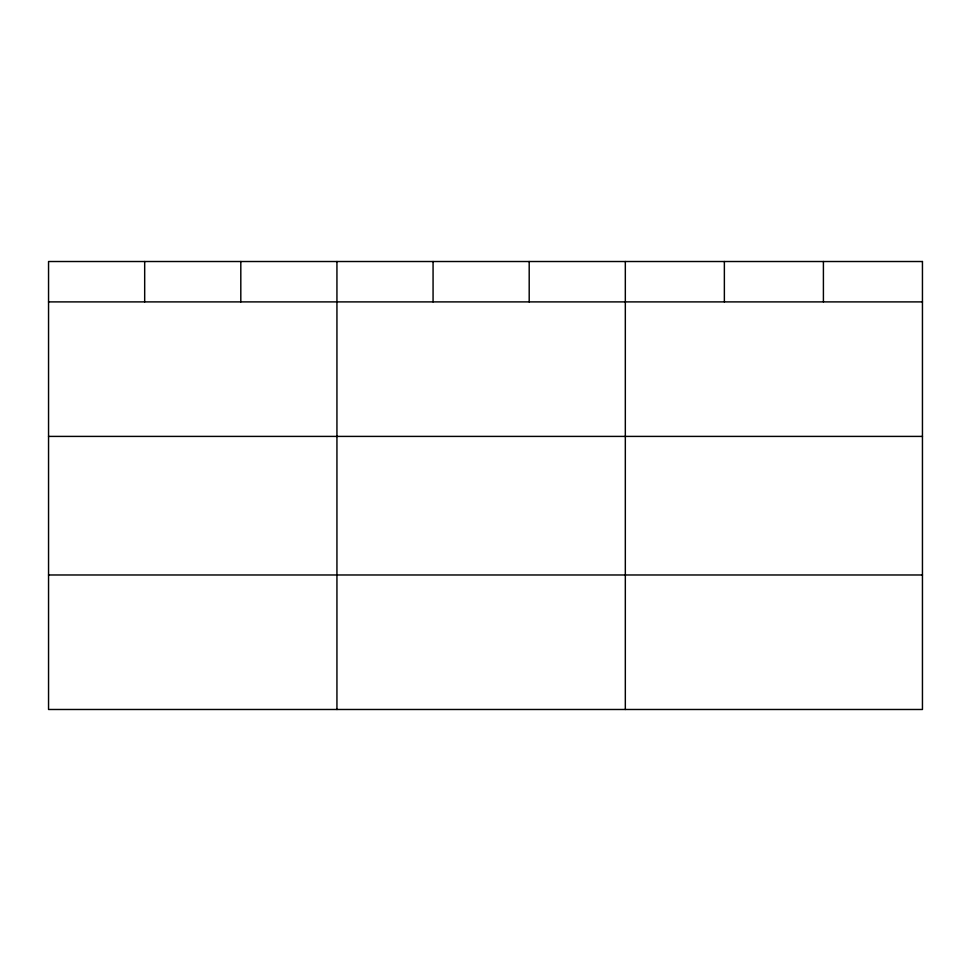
<?xml version="1.0" encoding="UTF-8"?>
<svg xmlns="http://www.w3.org/2000/svg" width="971" height="971" viewBox="0 0 971 971"><rect width="100%" height="100%" fill="white"/><g stroke="black" fill="none" stroke-linecap="round" stroke-linejoin="round"><path stroke-width="1.46" d="M48.55 301.896L922.45 301.896M48.55 436.404L922.45 436.404M48.55 574.978L922.45 574.978M823.408 261.515L823.408 301.896M724.366 261.515L724.366 301.896M625.324 261.515L625.324 709.485M529.195 261.515L529.195 301.896M433.066 261.515L433.066 301.896M336.937 261.515L336.937 709.485M240.808 261.515L240.808 301.896M144.679 261.515L144.679 301.896M922.45 261.515L48.55 261.515L48.55 709.485L922.45 709.485L922.45 261.515"/></g></svg>
